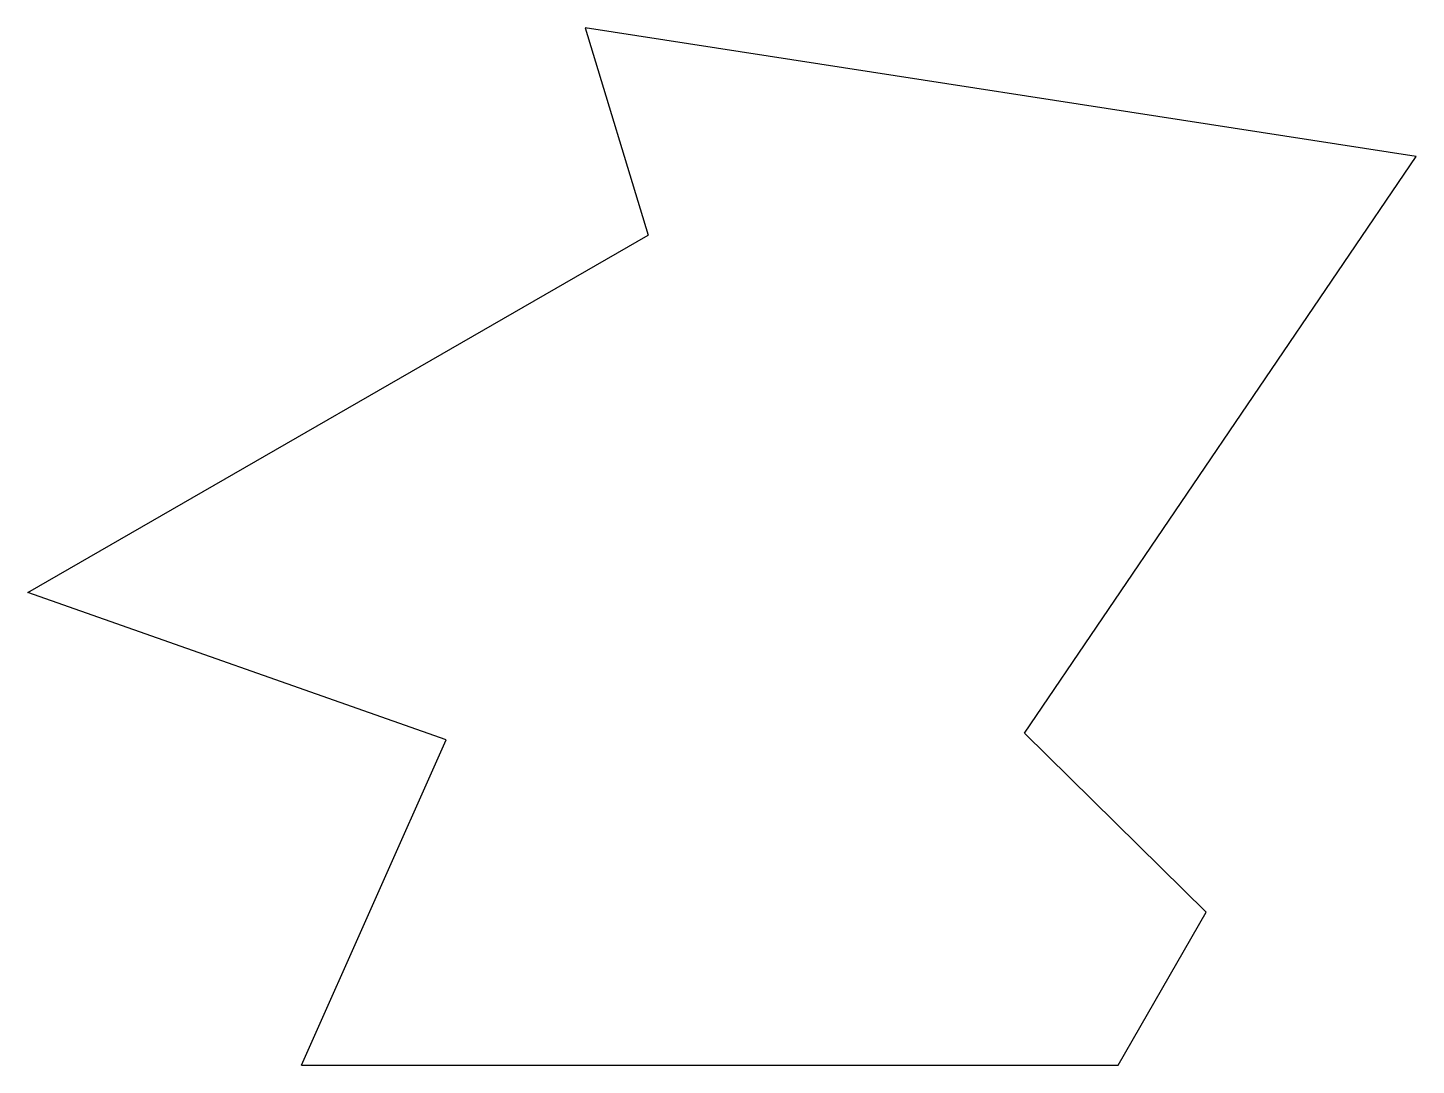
# Model space of a CAD drawing. Header units: millimetres. Extents: x 43 to 264, y 84 to 249.
import ezdxf

# ---------------------------------------------------------------- set-up
doc = ezdxf.new("R2010")
doc.units = ezdxf.units.MM
doc.header["$MEASUREMENT"] = 0

msp = doc.modelspace()

# ---------------------------------------------------------------- linework, layer by layer
for p, q in [((263.96, 228.55), (131.63, 249.03)), ((131.63, 249.03), (141.69, 216.03)), ((201.58, 136.73), (263.96, 228.55)), ((42.92, 159.11), (141.69, 216.03)), ((109.52, 135.68), (42.92, 159.11)), ((86.5, 83.87), (109.52, 135.68)), ((230.5, 108.23), (201.58, 136.73)), ((216.5, 83.87), (230.5, 108.23)), ((86.5, 83.87), (216.5, 83.87))]:
    msp.add_line(p, q)

doc.saveas('drawing.dxf')
